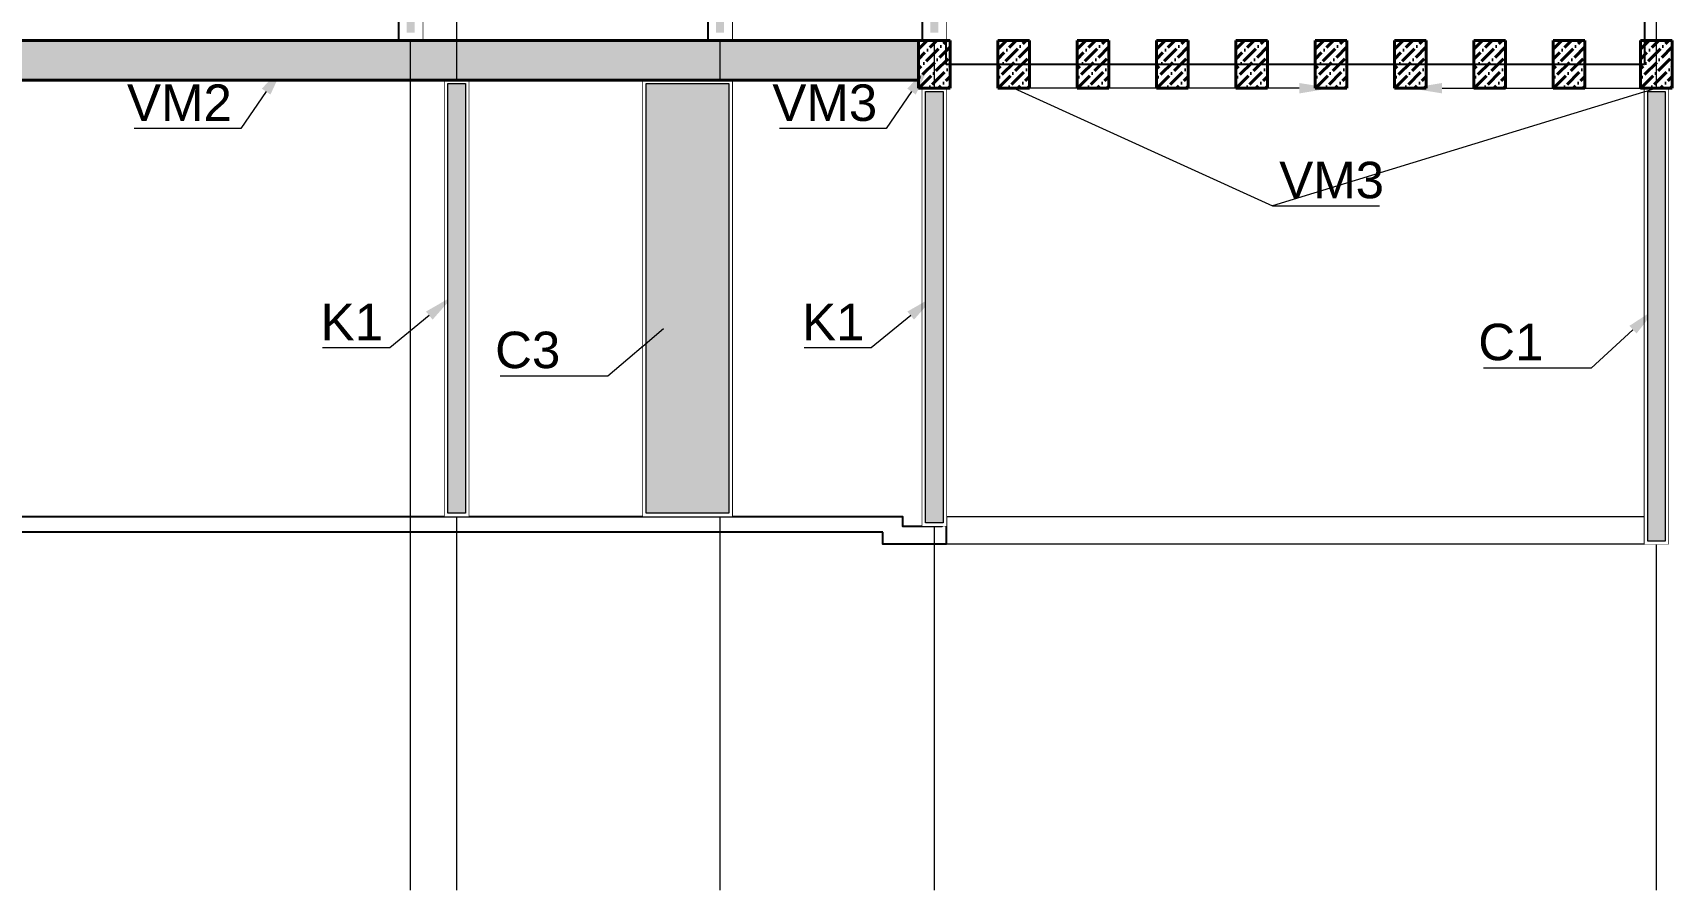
# Model space of a CAD drawing. Header units: metres. Extents: x 14 to 161, y 5 to 309.
# Drawn here: x 113.14 to 123.45, y 71.67 to 77.07 of the extents above; entities that cross this region are included whole.
import ezdxf
from ezdxf import colors
from ezdxf.entities.mleader import LeaderData, LeaderLine
from ezdxf.math import Vec2, Vec3

# ---------------------------------------------------------------- set-up
doc = ezdxf.new("R2010")
doc.units = ezdxf.units.M
doc.set_wipeout_variables(frame=1)
for name, pattern in [('ACAD_ISO05W100', [33, 24, -3, 0, -3, 0, -3]), ('ACAD_ISO06W100', [36, 24, -3, 0, -3, 0, -3, 0, -3]), ('CENTRO2', [0.9, 0.6, -0.1, 0.1, -0.1]), ('HIDDEN2', [4.7625, 3.175, -1.5875])]:
    doc.linetypes.add(name, pattern=pattern)
for name, color, linetype, lineweight in [('A-Acabados arquitectonicos', 254, 'Continuous', 20), ('E-Castillos', 3, 'Continuous', 5), ('E-Ejes', 1, 'CENTRO2', 9), ('E-Hatch', 1, 'Continuous', 5), ('E-Viga de Madera2', 2, 'ACAD_ISO05W100', 40), ('E-Viga de Madera3', 4, 'ACAD_ISO06W100', 40)]:
    doc.layers.add(name, color=color, linetype=linetype, lineweight=lineweight)
for name, color, linetype in [('E-Columna', 3, 'Continuous'), ('E-Cotas', 2, 'Continuous'), ('E-Firme', 5, 'Continuous'), ('E-Trabe 2', 6, 'Continuous')]:
    doc.layers.add(name, color=color, linetype=linetype)
doc.layers.add('E-Pretil', color=7, linetype='HIDDEN2', true_color=0xd6d6d6)
doc.styles.add('General', font='arial.ttf', dxfattribs={"height": 2.3})

# ---------------------------------------------------------------- blocks, each defined once
blk = doc.blocks.new('*U951')
at = {"layer": 'E-Castillos'}
blk.add_lwpolyline([(-0.075, -2.675), (-0.075, 0.075), (0.075, 0.075), (0.075, -2.675), (-0.075, -2.675)], dxfattribs=at)
blk.add_wipeout([(-0.075, -2.675), (0.075, -2.675), (0.075, 0.075), (-0.075, 0.075)])
at = {"layer": 'E-Hatch'}
h = blk.add_hatch(color=1, dxfattribs=at)
h.dxf.hatch_style = 1
h.paths.add_polyline_path([(-0.055, -2.655), (-0.055, 0.055), (0.055, 0.055), (0.055, -2.655)])
at = {"layer": 'E-Castillos'}
blk.add_lwpolyline([(-0.055, -2.655), (-0.055, 0.055), (0.055, 0.055), (0.055, -2.655)], close=True, dxfattribs=at)
blk = doc.blocks.new('*U950')
at = {"layer": 'E-Castillos'}
blk.add_lwpolyline([(-0.075, -2.675), (-0.075, 0.075), (0.485, 0.075), (0.485, -2.675), (-0.075, -2.675)], dxfattribs=at)
blk.add_wipeout([(-0.075, -2.675), (0.485, -2.675), (0.485, 0.075), (-0.075, 0.075)])
at = {"layer": 'E-Hatch'}
h = blk.add_hatch(color=1, dxfattribs=at)
h.dxf.hatch_style = 1
h.paths.add_polyline_path([(-0.055, -2.655), (-0.055, 0.055), (0.465, 0.055), (0.465, -2.655)])
at = {"layer": 'E-Castillos'}
blk.add_lwpolyline([(-0.055, -2.655), (-0.055, 0.055), (0.465, 0.055), (0.465, -2.655)], close=True, dxfattribs=at)
blk = doc.blocks.new('*U949')
at = {"layer": 'E-Castillos'}
blk.add_lwpolyline([(-0.075, -2.685), (-0.075, 0.075), (0.075, 0.075), (0.075, -2.685), (-0.075, -2.685)], dxfattribs=at)
blk.add_wipeout([(-0.075, -2.685), (0.075, -2.685), (0.075, 0.075), (-0.075, 0.075)])
at = {"layer": 'E-Hatch'}
h = blk.add_hatch(color=1, dxfattribs=at)
h.dxf.hatch_style = 1
h.paths.add_polyline_path([(-0.055, -2.665), (-0.055, 0.055), (0.055, 0.055), (0.055, -2.665)])
at = {"layer": 'E-Castillos'}
blk.add_lwpolyline([(-0.055, -2.665), (-0.055, 0.055), (0.055, 0.055), (0.055, -2.665)], close=True, dxfattribs=at)
blk = doc.blocks.new('*U952')
at = {"layer": 'E-Castillos'}
blk.add_lwpolyline([(-0.075, -2.8), (-0.075, 0.075), (0.075, 0.075), (0.075, -2.8), (-0.075, -2.8)], dxfattribs=at)
blk.add_wipeout([(-0.075, -2.8), (0.075, -2.8), (0.075, 0.075), (-0.075, 0.075)])
at = {"layer": 'E-Hatch'}
h = blk.add_hatch(color=1, dxfattribs=at)
h.dxf.hatch_style = 1
h.paths.add_polyline_path([(-0.055, -2.78), (-0.055, 0.055), (0.055, 0.055), (0.055, -2.78)])
at = {"layer": 'E-Castillos'}
blk.add_lwpolyline([(-0.055, -2.78), (-0.055, 0.055), (0.055, 0.055), (0.055, -2.78)], close=True, dxfattribs=at)
blk = doc.blocks.new('*U825')
for points in [[(-0.3, -0.075), (0, -0.075), (0, 0.075), (-0.3, 0.075)], [(-0.25, -0.025), (-0.05, -0.025), (-0.05, 0.025), (-0.25, 0.025)]]:
    blk.add_lwpolyline(points, close=True)
blk.add_wipeout([(-0.3, -0.075), (0, -0.075), (0, 0.075), (-0.3, 0.075)])
at = {"linetype": 'ByBlock'}
h = blk.add_hatch(color=256, dxfattribs=at)
h.dxf.hatch_style = 1
h.paths.add_polyline_path([(-0.25, 0.025), (-0.25, -0.025), (-0.05, -0.025), (-0.05, 0.025)])
blk.add_line((-0.3, 0.075), (0, 0.075))

msp = doc.modelspace()

# ---------------------------------------------------------------- hatches: boundary and pattern name
at = {"layer": 'E-Viga de Madera3'}
h = msp.add_hatch(dxfattribs=at)
h.set_pattern_fill('ANSI36', color=4, scale=0.013788)
h.set_pattern_definition([(45, (39.257474, 45.854136), (0.023216608, 0.085127563), [0.10944414, -0.02188883, 0, -0.02188883])])
h.paths.add_polyline_path([(119.42138, 77.0243), (119.22138, 77.0243), (119.22138, 76.7243), (119.42138, 76.7243)])
h = msp.add_hatch(dxfattribs=at)
h.set_pattern_fill('ANSI36', color=4, scale=0.013788)
h.set_pattern_definition([(45, (39.757474, 45.854136), (0.023216608, 0.085127563), [0.10944414, -0.02188883, 0, -0.02188883])])
h.paths.add_polyline_path([(119.92138, 77.0243), (119.72138, 77.0243), (119.72138, 76.7243), (119.92138, 76.7243)])
h = msp.add_hatch(dxfattribs=at)
h.set_pattern_fill('ANSI36', color=4, scale=0.013788)
h.set_pattern_definition([(45, (40.257474, 45.854136), (0.023216608, 0.085127563), [0.10944414, -0.02188883, 0, -0.02188883])])
h.paths.add_polyline_path([(120.42138, 77.0243), (120.22138, 77.0243), (120.22138, 76.7243), (120.42138, 76.7243)])
h = msp.add_hatch(dxfattribs=at)
h.set_pattern_fill('ANSI36', color=4, scale=0.013788)
h.set_pattern_definition([(45, (40.757474, 45.854136), (0.023216608, 0.085127563), [0.10944414, -0.02188883, 0, -0.02188883])])
h.paths.add_polyline_path([(120.92138, 77.0243), (120.72138, 77.0243), (120.72138, 76.7243), (120.92138, 76.7243)])
h = msp.add_hatch(dxfattribs=at)
h.set_pattern_fill('ANSI36', color=4, scale=0.013788)
h.set_pattern_definition([(45, (41.257474, 45.854136), (0.023216608, 0.085127563), [0.10944414, -0.02188883, 0, -0.02188883])])
h.paths.add_polyline_path([(121.42138, 77.0243), (121.22138, 77.0243), (121.22138, 76.7243), (121.42138, 76.7243)])
h = msp.add_hatch(dxfattribs=at)
h.set_pattern_fill('ANSI36', color=4, scale=0.013788)
h.set_pattern_definition([(45, (41.757474, 45.854136), (0.023216608, 0.085127563), [0.10944414, -0.02188883, 0, -0.02188883])])
h.paths.add_polyline_path([(121.92138, 77.0243), (121.72138, 77.0243), (121.72138, 76.7243), (121.92138, 76.7243)])
h = msp.add_hatch(dxfattribs=at)
h.set_pattern_fill('ANSI36', color=4, scale=0.013788)
h.set_pattern_definition([(45, (42.257474, 45.854136), (0.023216608, 0.085127563), [0.10944414, -0.02188883, 0, -0.02188883])])
h.paths.add_polyline_path([(122.42138, 77.0243), (122.22138, 77.0243), (122.22138, 76.7243), (122.42138, 76.7243)])
h = msp.add_hatch(dxfattribs=at)
h.set_pattern_fill('ANSI36', color=4, scale=0.013788)
h.set_pattern_definition([(45, (42.757474, 45.854136), (0.023216608, 0.085127563), [0.10944414, -0.02188883, 0, -0.02188883])])
h.paths.add_polyline_path([(122.92138, 77.0243), (122.72138, 77.0243), (122.72138, 76.7243), (122.92138, 76.7243)])

# ---------------------------------------------------------------- linework, layer by layer
at = {"layer": 'A-Acabados arquitectonicos', "ltscale": 100}
msp.add_lwpolyline([(118.89638, 74.0243), (123.29638, 74.0243), (123.29638, 73.8493), (118.89638, 73.8493)], close=True, dxfattribs=at)
at = {"layer": 'E-Ejes', "ltscale": 20}
for points in [[(115.52138, 71.66684), (115.52138, 83.27179)], [(115.81138, 71.66684), (115.81138, 83.27179), (116.28014, 83.27179)], [(117.47138, 71.66684), (117.47138, 83.24746)], [(118.82138, 71.66684), (118.82138, 83.27179)], [(123.37138, 71.66684), (123.37138, 83.27179)]]:
    msp.add_lwpolyline(points, dxfattribs=at)
at = {"layer": 'E-Firme', "ltscale": 100}
msp.add_lwpolyline([(118.49638, 73.9243), (108.53639, 73.9243), (108.03639, 73.9243), (108.03639, 74.0243), (108.43639, 74.0243), (108.43639, 74.0243), (112.39138, 74.0243), (112.39138, 73.96381), (112.64138, 73.96381), (112.64138, 74.0243), (118.62138, 74.0243), (118.62138, 73.96381), (118.87138, 73.96381), (118.87138, 74.0243), (118.89638, 74.0243), (118.89638, 73.8493), (118.49638, 73.8493)], close=True, dxfattribs=at)
at = {"layer": 'E-Pretil', "ltscale": 100}
msp.add_lwpolyline([(118.89638, 78.4243), (123.29638, 78.4243), (123.29638, 76.8743), (118.89638, 76.8743)], close=True, dxfattribs=at)
at = {"layer": 'E-Viga de Madera3', "color": 4, "ltscale": 0.5}
for points in [[(119.22138, 77.0243), (119.22138, 76.7243), (119.42138, 76.7243), (119.42138, 77.0243), (119.22138, 77.0243)], [(119.72138, 77.0243), (119.72138, 76.7243), (119.92138, 76.7243), (119.92138, 77.0243), (119.72138, 77.0243)], [(120.22138, 77.0243), (120.22138, 76.7243), (120.42138, 76.7243), (120.42138, 77.0243), (120.22138, 77.0243)], [(120.72138, 77.0243), (120.72138, 76.7243), (120.92138, 76.7243), (120.92138, 77.0243), (120.72138, 77.0243)], [(121.22138, 77.0243), (121.22138, 76.7243), (121.42138, 76.7243), (121.42138, 77.0243), (121.22138, 77.0243)], [(121.72138, 77.0243), (121.72138, 76.7243), (121.92138, 76.7243), (121.92138, 77.0243), (121.72138, 77.0243)], [(122.22138, 77.0243), (122.22138, 76.7243), (122.42138, 76.7243), (122.42138, 77.0243), (122.22138, 77.0243)], [(122.72138, 77.0243), (122.72138, 76.7243), (122.92138, 76.7243), (122.92138, 77.0243), (122.72138, 77.0243)]]:
    msp.add_lwpolyline(points, dxfattribs=at)

# ---------------------------------------------------------------- leaders
at = {"layer": 'E-Cotas', "ltscale": 0.5}
ml = msp.add_multileader_mtext('Standard', dxfattribs=at)
ml.set_content('VM2', color=3, style='General')
ml.set_leader_properties(color=2, linetype='Continuous', lineweight=15)
ml.build(insert=Vec2(0, 0))
ml.multileader.update_dxf_attribs({"text_left_attachment_type": 5, "text_right_attachment_type": 5, "dogleg_length": 3, "arrow_head_size": 0.2, "scale": 0.1})
ctx = ml.context
ctx.base_point, ctx.scale, ctx.char_height, ctx.arrow_head_size, ctx.landing_gap_size, ctx.plane_origin = Vec3(113.75221, 76.47103), 0.1, 0.23, 0.2, 0, Vec3(114.72373, 76.86817)
ctx.left_attachment, ctx.right_attachment, ctx.text_align_type = 5, 5, 2
notes = []
notes.append((ctx, [(0, (1, 1, 0), (114.45198, 76.47103), (-1, 0), 0.05747, [(0, [(114.72373, 76.86817)], 0, [])])]))
ctx.mtext.insert, ctx.mtext.alignment, ctx.mtext.flow_direction = Vec3(114.39451, 76.74797), 3, 5
for ctx, leaders in notes:
    for number, flags, end, landing, length, lines in leaders:
        leader = LeaderData()
        leader.index, (leader.has_last_leader_line, leader.has_dogleg_vector, leader.attachment_direction) = number, flags
        leader.last_leader_point, leader.dogleg_vector, leader.dogleg_length = Vec3(end), Vec3(landing), length
        for number, points, colour, breaks in lines:
            line = LeaderLine()
            line.index, line.vertices, line.color, line.breaks = number, Vec3.list(points), colors.encode_raw_color(colour), breaks
            leader.lines.append(line)
        ctx.leaders.append(leader)

# ---------------------------------------------------------------- next in the draw order: block references
at = {"layer": 'E-Castillos', "ltscale": 0.5}
for name, p in [('*U951', (115.81148, 76.6993)), ('*U949', (118.82148, 76.6493)), ('*U952', (123.37148, 76.6493))]:
    msp.add_blockref(name, p, dxfattribs=at)
at = {"layer": 'E-Columna', "ltscale": 0.5}
msp.add_blockref('*U950', (117.06148, 76.6993), dxfattribs=at)
at = {"layer": 'E-Trabe 2', "ltscale": 0.5, "rotation": 90}
for p in [(115.52148, 77.3243), (117.47148, 77.3243), (118.82138, 77.3243)]:
    msp.add_blockref('*U825', p, dxfattribs=at)

# ---------------------------------------------------------------- next in the draw order: hatches: boundary and pattern name
at = {"layer": 'E-Viga de Madera2', "ltscale": 100}
h = msp.add_hatch(dxfattribs=at)
h.set_pattern_fill('WOOD_01', color=2, scale=0.8, angle=15, pattern_type=2)
h.set_pattern_definition([(15, (92.4994, 71.02405), (-0.207055, 0.77274), [0.16, -0.64]), (23.9726, (92.6189, 70.60884), (4.429389244, 2.01507025), [0.153883, -15.234423]), (20.7105, (92.59875, 70.65313), (6.74761385, 2.63622662), [0.160798, -7.8791]), (359.5779, (92.536632, 70.884955), (9.121309987, -0.040604702), [0.240666, -23.825902]), (8.6599, (92.48376, 71.1441), (0.77274048, 0.20705688), [0.144886, -7.09942]), (0.0686, (92.62496, 70.70985), (3.29801754, 0.05548154), [0.124194, -12.295146]), (3.6901, (92.23441, 71.08557), (0.7727408, 0.2070556), [0.326338, -3.752878]), (20.7105, (92.637534, 70.53929), (6.74761385, 2.63622662), [0.0804, -7.9595]), (15, (92.54284, 70.8618), (-0.207055, 0.77274), [0.08, -0.72]), (15, (92.36345, 70.9131), (-0.207055, 0.77274), [0.24, -0.56]), (26.3099, (92.48694, 71.07041), (2.8839078, 1.6009596), [0.081584, -3.997631]), (17.7263, (92.486275, 70.763793), (15.247759037, 4.913842366), [0.16819, -16.650846]), (7.4054, (92.531124, 70.750964), (6.38897911, 0.88370608), [0.121062, -11.985134]), (15, (92.5712, 70.447), (-0.207055, 0.77274), [0.16, -0.64]), (13.8309, (92.504246, 70.387627), (0.772740644, 0.2070558675), [0.392082, -38.81608]), (15, (92.34895, 70.9672), (-0.207055, 0.77274), [0.08, -0.72]), (15, (92.4097, 71.0497), (-0.207055, 0.77274), [0.08, -0.72]), (15, (92.0433, 71.0261), (-0.207055, 0.77274), [0.12, -0.68]), (5.5377, (92.24158, 71.12062), (0.77274064, 0.20705555), [0.24331, -4.6229]), (15, (91.9943, 71.0544), (-0.207055, 0.77274), [0.16, -0.64]), (15, (92.09565, 70.3361), (-0.207055, 0.77274), [0.088, -0.712]), (15, (92.4794, 70.48036), (-0.207055, 0.77274), [0.08, -0.72]), (15, (92.0791, 70.3979), (-0.207055, 0.77274), [0.168, -0.632]), (20.4403, (92.460765, 70.549902), (7.520352223, 2.84328893), [0.16876, -16.707258]), (15, (92.4519, 70.6138), (-0.207055, 0.77274), [0.152, -0.648]), (15, (92.046, 70.5216), (-0.207055, 0.77274), [0.088, -0.712]), (13.8309, (92.105561, 70.670064), (0.772740644, 0.2070558675), [0.392082, -38.81608]), (15, (92.1565, 70.75825), (-0.207055, 0.77274), [0.08, -0.72]), (15, (92.073, 70.7607), (-0.207055, 0.77274), [0.08, -0.72]), (15, (92.3821, 70.84354), (-0.207055, 0.77274), [0.16, -0.64]), (15, (92.2234, 70.8176), (-0.207055, 0.77274), [0.08, -0.72]), (15, (92.044, 70.8689), (-0.207055, 0.77274), [0.16, -0.64]), (34.6538, (92.339603, 70.60026), (7.67192765, 5.3685661), [0.118929, -11.773925]), (26.3099, (92.15026, 70.78143), (2.8839078, 1.6009596), [0.081584, -3.997631]), (26.3099, (92.46971, 70.82561), (2.8839078, 1.6009596), [0.081584, -3.997631]), (20.7105, (92.15921, 71.05714), (6.74761385, 2.63622662), [0.0804, -7.9595]), (4.6952, (91.905164, 71.04704), (4.84349809, 0.46959485), [0.089442, -8.854828]), (3.6901, (92.18066, 70.3589), (0.7727408, 0.2070556), [0.081584, -3.997631]), (105, (92.2621, 70.36415), (-0.77274, -0.207055), [0, -0.8]), (1.6076, (91.983845, 70.7534), (13.964806047, 0.42899996), [0.172696, -17.096923]), (26.3099, (92.42623, 70.98789), (2.8839078, 1.6009596), [0.081584, -3.997631]), (25.3048, (92.556674, 70.50106), (3.65664872, 1.80801374), [0.089442, -8.854828]), (3.6901, (92.23375, 70.77895), (0.7727408, 0.2070556), [0.081584, -3.997631]), (3.6901, (92.30067, 70.8383), (0.7727408, 0.2070556), [0.081584, -3.997631]), (356.5651, (92.00455, 70.67613), (0.7727403, 0.207056), [0.101193, -2.428629]), (0.9638, (92.01915, 70.96163), (0.7727401, 0.2070561), [0.329849, -2.968635]), (358.3008, (92.15921, 71.05714), (5.82329377, -0.09608983), [0.250567, -8.101676]), (15, (92.14885, 71.0958), (-0.207055, 0.77274), [0.096, -0.704]), (0.9638, (92.24137, 70.44142), (0.7727401, 0.2070561), [0.329849, -2.968635]), (0.9638, (92.1496, 70.4748), (0.7727401, 0.2070561), [0.329849, -2.968635]), (0.9638, (92.13096, 70.54435), (0.7727401, 0.2070561), [0.329849, -2.968635]), (4.6952, (91.95486, 70.861584), (4.84349809, 0.46959485), [0.089442, -8.854828]), (0.9638, (92.19855, 70.91032), (0.7727401, 0.2070561), [0.164924, -3.13356]), (4.6952, (92.021115, 70.61431), (4.84349809, 0.46959485), [0.089442, -8.854828]), (12.6141, (92.437434, 70.667884), (0.772740365, 0.207056173), [0.192166, -19.024492]), (4.6952, (92.31516, 70.7842), (4.84349809, 0.46959485), [0.089442, -8.854828]), (27.5288, (92.404305, 70.79152), (2.88390792, 1.60096117), [0.073756, -7.30188]), (4.5626, (92.031468, 70.57567), (8.914254463, 0.732137535), [0.309115, -30.602364]), (6.8699, (92.3396, 70.60026), (0.7727403, 0.20705494), [0.113137, -5.543717]), (19.7636, (92.11026, 70.62163), (8.29309377, 3.05034164), [0.192666, -9.44061]), (15, (92.2916, 70.6868), (-0.207055, 0.77274), [0.248, -0.552]), (359.7449, (91.92794, 70.96204), (3.29801731, 0.05548152), [0.091214, -9.030189]), (5.5377, (92.26207, 70.36415), (0.77274064, 0.20705555), [0.24331, -4.6229]), (355.0169, (92.056314, 70.48294), (2.52527699, -0.15157446), [0.093638, -9.270122]), (15, (92.5601, 71.1066), (-0.207055, 0.77274), [0.04, -0.76]), (15, (92.6512, 70.7666), (-0.207055, 0.77274), [0.08, -0.72]), (26.3099, (92.72572, 70.48838), (2.8839078, 1.6009596), [0.081584, -3.997631]), (15, (92.7127, 70.5677), (-0.207055, 0.77274), [0.144, -0.656]), (358.3008, (92.59527, 70.97521), (5.82329377, -0.09608983), [0.083522, -8.26872]), (3.0207, (92.64648, 70.815002), (15.51052049, 0.842238517), [0.147206, -26.840515]), (105, (92.7257, 70.4884), (-0.77274, -0.207055), [0, -0.8]), (15, (92.79885, 70.52454), (-0.207055, 0.77274), [0.072, -0.728]), (15, (92.7595, 70.6714), (-0.207055, 0.77274), [0.072, -0.728]), (15, (92.74916, 70.71), (-0.207055, 0.77274), [0.072, -0.728]), (351.0376, (92.67876, 70.97273), (6.0303476, -0.868825), [0.078791, -7.80029]), (3.5163, (92.65391, 71.065459), (4.07079072, 0.2624153776), [0.07347, -52.17242]), (356.5651, (92.72845, 70.78727), (0.7727403, 0.207056), [0.075894, -2.453926]), (2.4712, (92.62699, 71.165916), (4.0707587, 0.2625359), [0.073756, -7.30188])])
h.paths.add_polyline_path([(110.96138, 77.0243), (118.72138, 77.0243), (118.72138, 76.7743), (110.96138, 76.7743)])
at = {"layer": 'E-Viga de Madera3'}
h = msp.add_hatch(dxfattribs=at)
h.set_pattern_fill('ANSI36', color=4, scale=0.013788)
h.set_pattern_definition([(45, (38.757474, 45.854136), (0.023216608, 0.085127563), [0.10944414, -0.02188883, 0, -0.02188883])])
h.paths.add_polyline_path([(118.92138, 77.0243), (118.72138, 77.0243), (118.72138, 76.7243), (118.92138, 76.7243)])
h = msp.add_hatch(dxfattribs=at)
h.set_pattern_fill('ANSI36', color=4, scale=0.013788)
h.set_pattern_definition([(45, (43.307474, 45.854136), (0.023216608, 0.085127563), [0.10944414, -0.02188883, 0, -0.02188883])])
h.paths.add_polyline_path([(123.47138, 77.0243), (123.27138, 77.0243), (123.27138, 76.7243), (123.47138, 76.7243)])

# ---------------------------------------------------------------- next in the draw order: linework, layer by layer
at = {"layer": 'E-Viga de Madera2', "linetype": 'Continuous', "ltscale": 0.5}
msp.add_lwpolyline([(110.96138, 77.0243), (110.96138, 76.7743), (118.72138, 76.7743), (118.72138, 77.0243), (110.96138, 77.0243)], dxfattribs=at)
at = {"layer": 'E-Viga de Madera3', "color": 4, "ltscale": 0.5}
for points in [[(118.72138, 77.0243), (118.72138, 76.7243), (118.92138, 76.7243), (118.92138, 77.0243), (118.72138, 77.0243)], [(123.27138, 77.0243), (123.27138, 76.7243), (123.47138, 76.7243), (123.47138, 77.0243), (123.27138, 77.0243)]]:
    msp.add_lwpolyline(points, dxfattribs=at)

# ---------------------------------------------------------------- next in the draw order: leaders
at = {"layer": 'E-Castillos', "ltscale": 0.5}
ml = msp.add_multileader_mtext('Standard', dxfattribs=at)
ml.set_content('C3', color=3, style='General')
ml.set_leader_properties(color=2, linetype='Continuous', lineweight=15)
ml.build(insert=Vec2(0, 0))
ml.multileader.update_dxf_attribs({"text_left_attachment_type": 5, "text_right_attachment_type": 5, "dogleg_length": 3, "arrow_head_size": 0.2, "scale": 0.1})
ctx = ml.context
ctx.base_point, ctx.scale, ctx.char_height, ctx.arrow_head_size, ctx.landing_gap_size, ctx.plane_origin = Vec3(116.08419, 74.90924), 0.1, 0.23, 0.2, 0, Vec3(117.26638, 75.3368)
ctx.left_attachment, ctx.right_attachment, ctx.text_align_type = 5, 5, 2
notes = []
notes.append((ctx, [(0, (1, 1, 0), (116.76434, 74.90924), (-1, 0), 0.3, [(0, [(117.26638, 75.3368)], 0, [])])]))
ctx.mtext.insert, ctx.mtext.alignment, ctx.mtext.flow_direction = Vec3(116.46434, 75.18916), 3, 5
ml = msp.add_multileader_mtext('Standard', dxfattribs=at)
ml.set_content('C1', color=3, style='General')
ml.set_leader_properties(color=2, linetype='Continuous', lineweight=15)
ml.build(insert=Vec2(0, 0))
ml.multileader.update_dxf_attribs({"text_left_attachment_type": 5, "text_right_attachment_type": 5, "dogleg_length": 3, "arrow_head_size": 0.2, "scale": 0.1})
ctx = ml.context
ctx.base_point, ctx.scale, ctx.char_height, ctx.arrow_head_size, ctx.landing_gap_size, ctx.plane_origin = Vec3(122.32381, 74.95939), 0.1, 0.23, 0.2, 0, Vec3(123.37138, 75.3368)
ctx.left_attachment, ctx.right_attachment, ctx.text_align_type = 5, 5, 2
notes.append((ctx, [(0, (1, 1, 0), (122.95955, 74.95939), (-1, 0), 0.3, [(0, [(123.37138, 75.3368)], 0, [])])]))
ctx.mtext.insert, ctx.mtext.alignment, ctx.mtext.flow_direction = Vec3(122.65955, 75.23931), 3, 5
at = {"layer": 'E-Cotas', "ltscale": 0.5}
ml = msp.add_multileader_mtext('Standard', dxfattribs=at)
ml.set_content('VM3', color=3, style='General')
ml.set_leader_properties(color=2, linetype='Continuous', lineweight=15)
ml.build(insert=Vec2(0, 0))
ml.multileader.update_dxf_attribs({"text_left_attachment_type": 5, "text_right_attachment_type": 5, "dogleg_length": 3, "arrow_head_size": 0.2, "scale": 0.1})
ctx = ml.context
ctx.base_point, ctx.scale, ctx.char_height, ctx.arrow_head_size, ctx.landing_gap_size, ctx.plane_origin = Vec3(117.81671, 76.47103), 0.1, 0.23, 0.2, 0, Vec3(118.79058, 76.86817)
ctx.left_attachment, ctx.right_attachment, ctx.text_align_type = 5, 5, 2
notes.append((ctx, [(0, (1, 1, 0), (118.51884, 76.47103), (-1, 0), 0.05747, [(0, [(118.79058, 76.86817)], 0, [])])]))
ctx.mtext.insert, ctx.mtext.alignment, ctx.mtext.flow_direction = Vec3(118.46137, 76.74797), 3, 5
ml = msp.add_multileader_mtext('Standard', dxfattribs=at)
ml.set_content('VM3', color=3, style='General')
ml.set_leader_properties(color=2, linetype='Continuous', lineweight=15)
ml.build(insert=Vec2(0, 0))
ml.multileader.update_dxf_attribs({"text_left_attachment_type": 5, "text_right_attachment_type": 5, "dogleg_length": 3, "arrow_head_size": 0.2, "scale": 0.1})
ctx = ml.context
ctx.base_point, ctx.scale, ctx.char_height, ctx.arrow_head_size, ctx.landing_gap_size, ctx.plane_origin = Vec3(121.01057, 75.98343), 0.1, 0.23, 0.2, 0, Vec3(121.98444, 76.38057)
ctx.left_attachment, ctx.right_attachment, ctx.text_align_type = 5, 5, 2
notes.append((ctx, [(1, (1, 1, 0), (120.9531, 75.98343), (1, 0), 0.05747, [(3, [(121.82138, 76.7243), (122.32138, 76.7243), (122.82138, 76.7243), (123.37138, 76.7243)], 0, []), (8, [(121.32138, 76.7243), (120.82138, 76.7243), (120.32138, 76.7243), (119.82138, 76.7243), (119.32138, 76.7243)], 0, [])])]))
ctx.mtext.insert, ctx.mtext.alignment, ctx.mtext.flow_direction = Vec3(121.65522, 76.26037), 3, 5
ml = msp.add_multileader_mtext('Standard', dxfattribs=at)
ml.set_content('K1', color=3, style='General')
ml.set_leader_properties(color=2, linetype='Continuous', lineweight=15)
ml.build(insert=Vec2(0, 0))
ml.multileader.update_dxf_attribs({"text_left_attachment_type": 5, "text_right_attachment_type": 5, "dogleg_length": 3, "arrow_head_size": 0.2, "scale": 0.1})
ctx = ml.context
ctx.base_point, ctx.scale, ctx.char_height, ctx.arrow_head_size, ctx.landing_gap_size, ctx.plane_origin = Vec3(115.03659, 75.08782), 0.1, 0.23, 0.2, 0, Vec3(116.26324, 75.41705)
ctx.left_attachment, ctx.right_attachment, ctx.text_align_type = 5, 5, 2
notes.append((ctx, [(0, (1, 1, 0), (115.3905, 75.08782), (-1, 0), 0.04342, [(0, [(115.79371, 75.41705)], 0, [])])]))
ctx.mtext.insert, ctx.mtext.alignment, ctx.mtext.flow_direction = Vec3(115.34707, 75.36476), 3, 5
ml = msp.add_multileader_mtext('Standard', dxfattribs=at)
ml.set_content('K1', color=3, style='General')
ml.set_leader_properties(color=2, linetype='Continuous', lineweight=15)
ml.build(insert=Vec2(0, 0))
ml.multileader.update_dxf_attribs({"text_left_attachment_type": 5, "text_right_attachment_type": 5, "dogleg_length": 3, "arrow_head_size": 0.2, "scale": 0.1})
ctx = ml.context
ctx.base_point, ctx.scale, ctx.char_height, ctx.arrow_head_size, ctx.landing_gap_size, ctx.plane_origin = Vec3(118.07017, 75.08782), 0.1, 0.23, 0.2, 0, Vec3(119.29682, 75.41705)
ctx.left_attachment, ctx.right_attachment, ctx.text_align_type = 5, 5, 2
notes.append((ctx, [(0, (1, 1, 0), (118.42408, 75.08782), (-1, 0), 0.04342, [(0, [(118.8273, 75.41705)], 0, [])])]))
ctx.mtext.insert, ctx.mtext.alignment, ctx.mtext.flow_direction = Vec3(118.38065, 75.36476), 3, 5
for ctx, leaders in notes:
    for number, flags, end, landing, length, lines in leaders:
        leader = LeaderData()
        leader.index, (leader.has_last_leader_line, leader.has_dogleg_vector, leader.attachment_direction) = number, flags
        leader.last_leader_point, leader.dogleg_vector, leader.dogleg_length = Vec3(end), Vec3(landing), length
        for number, points, colour, breaks in lines:
            line = LeaderLine()
            line.index, line.vertices, line.color, line.breaks = number, Vec3.list(points), colors.encode_raw_color(colour), breaks
            leader.lines.append(line)
        ctx.leaders.append(leader)

doc.saveas('drawing.dxf')
